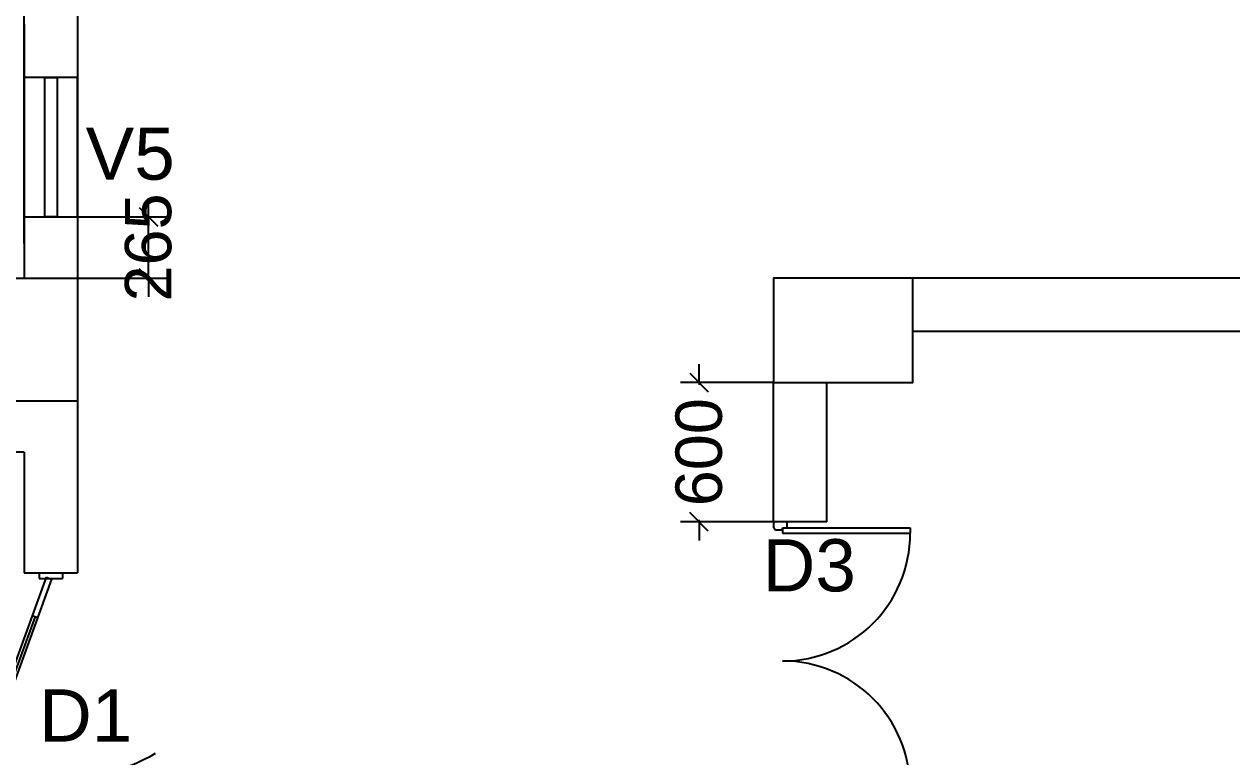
# Model space of a CAD drawing. Extents: x 7897917 to 8423973, y -6487334 to -6173396.
# Drawn here: x 8028444 to 8033650, y -6431422 to -6428264 of the extents above; entities that cross this region are included whole.
import ezdxf
from ezdxf.enums import TextEntityAlignment as Align

# ---------------------------------------------------------------- set-up
doc = ezdxf.new("R2010")
doc.units = 0
doc.header["$LTSCALE"] = 600
doc.header["$MEASUREMENT"] = 0
doc.header["$PDMODE"] = 35
doc.layers.get('0').update_dxf_attribs({"linetype": 'CONTINUOUS'})
doc.layers.get('Defpoints').update_dxf_attribs({"linetype": 'CONTINUOUS'})
for name, color, linetype in [('DOOR', 32, 'CONTINUOUS'), ('joinery', 7, 'CONTINUOUS'), ('LA-column', 3, 'CONTINUOUS'), ('Walls', 7, 'CONTINUOUS'), ('WIN', 151, 'CONTINUOUS'), ('Working Dim', 5, 'CONTINUOUS')]:
    doc.layers.add(name, color=color, linetype=linetype)
doc.styles.add('ari', font='arial.ttf')
doc.dimstyles.new('int. dim', dxfattribs={"dimtxt": 450, "dimasz": 80, "dimexe": 80, "dimexo": 0, "dimgap": 70, "dimtad": 0, "dimdec": 0, "dimzin": 12, "dimdsep": 46, "dimtxsty": 'ari', "dimblk": 'OBLIQUE', "dimcen": 2, "dimdle": 80, "dimclrd": 256, "dimclre": 256, "dimclrt": 6, "dimadec": 0, "dimazin": 0, "dimtfac": 1, "dimtdec": 0, "dimtix": 1, "dimtmove": 2, "dimatfit": 3, "dimfxl": 1, "dimtolj": 1, "dimtzin": 0, "dimlwd": -1, "dimlwe": -1, "dimarcsym": 0})

# ---------------------------------------------------------------- blocks, each defined once
blk = doc.blocks.new('Z$W@#1275')
at = {"layer": 'DOOR'}
for p, q in [((73.1, 1500), (0, 1500)), ((0, 1500), (0, 1467.1)), ((73.1, 1467.1), (73.1, 1500)), ((0, 1467.1), (1.8, 1467.1)), ((11, 1456.1), (11, 1458)), ((11, 1456.1), (47.5, 1456.1)), ((47.5, 1467.1), (736.4, 1467.1)), ((47.5, 1467.1), (47.5, 1438.9)), ((47.5, 1456.1), (47.5, 1467.1)), ((47.5, 1467.1), (73.1, 1467.1)), ((47.5, 1438.9), (736.4, 1438.9)), ((736.4, 1467.1), (736.4, 1438.9)), ((0, 32.9), (1.8, 32.9)), ((0, 0), (0, 32.9)), ((73.1, 0), (0, 0)), ((11, 43.8), (11, 42)), ((11, 43.8), (47.5, 43.8)), ((47.5, 61.1), (736.4, 61.1)), ((47.5, 32.9), (47.5, 61.1)), ((47.5, 43.8), (47.5, 32.9)), ((47.5, 32.9), (736.4, 32.9)), ((47.5, 32.9), (73.1, 32.9)), ((73.1, 32.9), (73.1, 0)), ((736.4, 32.9), (736.4, 61.1))]:
    blk.add_line(p, q, dxfattribs=at)
for centre, start, end in [((11, 1467.1), 180, 270), ((11, 32.9), 90, 180)]:
    blk.add_arc(centre, 9.13, start, end, dxfattribs=at)
at = {"layer": 'DOOR', "color": 145}
for centre, start, end in [((47.5, 1438.9), 270, 0), ((47.5, 61.1), 0, 90)]:
    blk.add_arc(centre, 688.9, start, end, dxfattribs=at)
blk = doc.blocks.new('_Oblique')
at = {"color": 0, "linetype": 'ByBlock', "lineweight": -2}
blk.add_line((-0.5, -0.5), (0.5, 0.5), dxfattribs=at)
blk = doc.blocks.new('*D1923')
at = {"layer": 'Defpoints', "color": 0, "transparency": 16777216}
for p in [(8031674.3, -6429808.8, -5.1), (8031352.9, -6430408.8), (8031674.3, -6430408.8, -5.1)]:
    blk.add_point(p, dxfattribs=at)
at = {"layer": 'Working Dim', "transparency": 16777216}
for p, q in [((8031352.9, -6429808.8), (8031352.9, -6429728.8)), ((8031674.3, -6429808.8), (8031272.9, -6429808.8)), ((8031352.9, -6429808.8), (8031352.9, -6429817.7)), ((8031352.9, -6430408.8), (8031352.9, -6430399.9)), ((8031674.3, -6430408.8), (8031272.9, -6430408.8)), ((8031352.9, -6430408.8), (8031352.9, -6430488.8))]:
    blk.add_line(p, q, dxfattribs=at)
at = {"layer": 'Working Dim', "transparency": 16777216, "xscale": 80, "yscale": 80, "zscale": 80}
for p, rotation in [((8031352.9, -6429808.8), 270), ((8031352.9, -6430408.8), 90)]:
    blk.add_blockref('_Oblique', p, dxfattribs=dict(at, rotation=rotation))
at = {"layer": 'Working Dim', "color": 6, "transparency": 16777216, "insert": (8031352.9, -6430108.8), "char_height": 200, "attachment_point": 5, "rotation": 90, "style": 'ari'}
blk.add_mtext('\\A1;600', dxfattribs=at)
blk = doc.blocks.new('*D2231')
at = {"layer": 'Defpoints', "color": 0, "transparency": 16777216}
for p in [(8026528.9, -6428084.1), (8026528.9, -6428263.8), (8028444.3, -6429208.7, 21.5)]:
    blk.add_point(p, dxfattribs=at)
at = {"layer": 'Working Dim', "transparency": 16777216}
for p, q in [((8026528.9, -6428263.8), (8026528.9, -6428004.1)), ((8028444.3, -6429208.7), (8028444.3, -6428004.1)), ((8026448.9, -6428084.1), (8027126.6, -6428084.1)), ((8028524.3, -6428084.1), (8027846.6, -6428084.1))]:
    blk.add_line(p, q, dxfattribs=at)
at = {"layer": 'Working Dim', "transparency": 16777216, "xscale": 80, "yscale": 80, "zscale": 80, "rotation": 180}
blk.add_blockref('_Oblique', (8026528.9, -6428084.1), dxfattribs=at)
at = {"layer": 'Working Dim', "transparency": 16777216, "xscale": 80, "yscale": 80, "zscale": 80}
blk.add_blockref('_Oblique', (8028444.3, -6428084.1), dxfattribs=at)
at = {"layer": 'Working Dim', "color": 6, "transparency": 16777216, "insert": (8027486.6, -6428084.1), "char_height": 200, "attachment_point": 5, "style": 'ari'}
blk.add_mtext('\\A1;1915', dxfattribs=at)
blk = doc.blocks.new('Z$W@#5624')
at = {"layer": 'DOOR'}
for p, q in [((19.2, 469.7), (840.4, 768.6)), ((27.7, 446.2), (848.9, 745.1)), ((187.7, 517.8), (680.4, 697.1)), ((676.2, 708.8), (684.7, 685.4)), ((183.4, 529.5), (192, 506)), ((0, 399.5), (0, 499.4)), ((0, 499.4), (25, 499.4)), ((19.2, 469.7), (27.7, 446.2)), ((25, 399.5), (25, 499.4)), ((1797.8, 499.4), (1772.8, 499.4)), ((1772.8, 399.5), (1772.8, 499.4)), ((1797.8, 399.5), (1797.8, 499.4)), ((1770, 452.6), (948.8, 153.7)), ((1778.6, 429.2), (957.4, 130.3)), ((1778.6, 429.2), (1770, 452.6)), ((0, 399.5), (25, 399.5)), ((1610.1, 381.1), (1117.3, 201.8)), ((1614.3, 369.4), (1605.8, 392.9)), ((1797.8, 399.5), (1772.8, 399.5)), ((1113.1, 213.5), (1121.6, 190.1))]:
    blk.add_line(p, q, dxfattribs=at)
at = {"layer": 'DOOR', "color": 145}
for centre, start_param, end_param in [((0, 449.4), 2.617994, 3.665191), ((1797.8, 449.4), -0.523599, 0.523599)]:
    blk.add_ellipse(centre, major_axis=(-898.9, 0), ratio=1, start_param=start_param, end_param=end_param, dxfattribs=at)
blk = doc.blocks.new('*D2271')
at = {"layer": 'Defpoints', "color": 0, "transparency": 16777216}
for p in [(8028674.3, -6429093.8), (8028979.6, -6429093.8), (8028673.9, -6429358.8, 3.4)]:
    blk.add_point(p, dxfattribs=at)
at = {"layer": 'Working Dim', "transparency": 16777216}
for p, q in [((8028979.6, -6429093.8), (8028979.6, -6429013.8)), ((8028674.3, -6429093.8), (8029059.6, -6429093.8)), ((8028979.6, -6429358.8), (8028979.6, -6429093.8)), ((8028673.9, -6429358.8), (8029059.6, -6429358.8)), ((8028979.6, -6429358.8), (8028979.6, -6429438.8))]:
    blk.add_line(p, q, dxfattribs=at)
at = {"layer": 'Working Dim', "transparency": 16777216, "xscale": 80, "yscale": 80, "zscale": 80}
for p, rotation in [((8028979.6, -6429093.8), 270), ((8028979.6, -6429358.8), 90)]:
    blk.add_blockref('_Oblique', p, dxfattribs=dict(at, rotation=rotation))
at = {"layer": 'Working Dim', "color": 6, "transparency": 16777216, "insert": (8028979.6, -6429226.3), "char_height": 200, "attachment_point": 5, "rotation": 90, "style": 'ari'}
blk.add_mtext('\\A1;265', dxfattribs=at)

msp = doc.modelspace()

# ---------------------------------------------------------------- linework, layer by layer
at = {"layer": 'LA-column', "color": 2, "elevation": 2.283, "flags": 128}
msp.add_lwpolyline([(8028674.055, -6429358.805), (8028674.055, -6429888.805), (8028144.055, -6429888.805), (8028144.055, -6429358.805)], close=True, dxfattribs=at)
at = {"layer": 'LA-column', "color": 2, "elevation": 3.421}
msp.add_lwpolyline([(8031673.876, -6429808.803), (8032273.876, -6429808.803), (8032273.876, -6429358.803), (8031673.876, -6429358.803)], close=True, dxfattribs=at)
at = {"layer": 'Walls'}
for p, q in [((8028444.313, -6428263.816), (8028444.313, -6429358.81)), ((8038063.921, -6429358.772), (8032274.141, -6429358.772)), ((8038063.921, -6429588.772), (8032274.141, -6429588.772))]:
    msp.add_line(p, q, dxfattribs=at)
at = {"layer": 'Walls', "linetype": 'Continuous'}
for p, q in [((8031674.317, -6430408.803, -5.131), (8031674.317, -6429808.803, -5.131)), ((8031904.317, -6430408.803, -5.131), (8031904.317, -6429808.803, -5.131)), ((8028444.313, -6430108.816), (8022796.815, -6430108.816)), ((8031904.317, -6430408.803, -5.131), (8031674.317, -6430408.803, -5.131)), ((8028444.313, -6430628.775, 0.34), (8028674.314, -6430628.775, 0.34))]:
    msp.add_line(p, q, dxfattribs=at)
at = {"layer": 'Walls', "elevation": -1.031, "flags": 128}
msp.add_lwpolyline([(8028673.958, -6426958.952), (8028673.958, -6429358.906)], dxfattribs=at)
at = {"layer": 'Walls', "linetype": 'Continuous', "flags": 128}
for points in [[(8028674.313, -6429888.805), (8028674.313, -6430628.775)], [(8028444.313, -6430108.816), (8028444.313, -6430628.775)]]:
    msp.add_lwpolyline(points, dxfattribs=at)
at = {"layer": 'WIN', "linetype": 'Continuous'}
for p, q in [((8028444.309, -6428493.816), (8028444.308, -6429093.816)), ((8028674.308, -6428493.816), (8028444.309, -6428493.816)), ((8028674.309, -6429093.816), (8028674.308, -6428493.816)), ((8028444.308, -6429093.816), (8028674.309, -6429093.816))]:
    msp.add_line(p, q, dxfattribs=at)
msp.add_lwpolyline([(8028585.94, -6429093.816), (8028532.677, -6429093.816), (8028532.677, -6428493.816), (8028585.94, -6428493.816)], close=True, dxfattribs=at)

# ---------------------------------------------------------------- block references
at = {"layer": 'DOOR', "xscale": 0.8000117540359497, "yscale": 0.8000117540359497, "zscale": 0.8000117540359497}
msp.add_blockref('Z$W@#1275', (8031674.317, -6431608.803, -5.131), dxfattribs=at)
at = {"layer": 'DOOR', "linetype": 'Continuous', "xscale": -1.001247152686119, "yscale": 1.001247152686119, "zscale": 1.001247152686119, "rotation": 270}
msp.add_blockref('Z$W@#5624', (8028109.31, -6432428.757, -11180.98), dxfattribs=at)

# ---------------------------------------------------------------- texts
at = {"layer": 'joinery', "style": 'ari'}
for s, p in [('V5', (8028901.102, -6428934.236)), ('D3', (8031828.172, -6430708.882, -5.131))]:
    msp.add_text(s, height=225, dxfattribs=at).set_placement(p, align=Align.CENTER)
msp.add_text('D1', height=225, dxfattribs=at).set_placement((8028508.653, -6431356.019, -3.354))

# ---------------------------------------------------------------- dimensions: what is measured, and where the dimension line sits
at = {"layer": 'Working Dim'}
for base, p1, p2, angle, override, picture, middle in [((8026528.86, -6428084.054), (8028444.309, -6429208.728, 21.528), (8026528.86, -6428263.816), 180, {"dimtxt": 200}, '*D2231', (8027486.584, -6428084.054)), ((8031352.889, -6430408.803), (8031674.317, -6429808.803, -5.131), (8031674.317, -6430408.803, -5.131), 90, {"dimtxt": 200, "dimarcsym": 1}, '*D1923', (8031352.889, -6430108.803))]:
    dim = msp.add_linear_dim(base=base, p1=p1, p2=p2, angle=angle, dimstyle='int. dim', override=override, dxfattribs=at)
    dim.commit()
    dim.dimension.update_dxf_attribs({"geometry": picture, "text_midpoint": middle})
at = {"layer": 'Working Dim', "color": 7}
dim = msp.add_linear_dim(base=(8028979.573, -6429093.816), p1=(8028673.877, -6429358.799, 3.421), p2=(8028674.309, -6429093.816), angle=270, dimstyle='int. dim', override={"dimtxt": 200, "dimarcsym": 1}, dxfattribs=at)
dim.commit()
dim.dimension.update_dxf_attribs({"geometry": '*D2271', "text_midpoint": (8028979.573, -6429226.307)})

doc.saveas('drawing.dxf')
